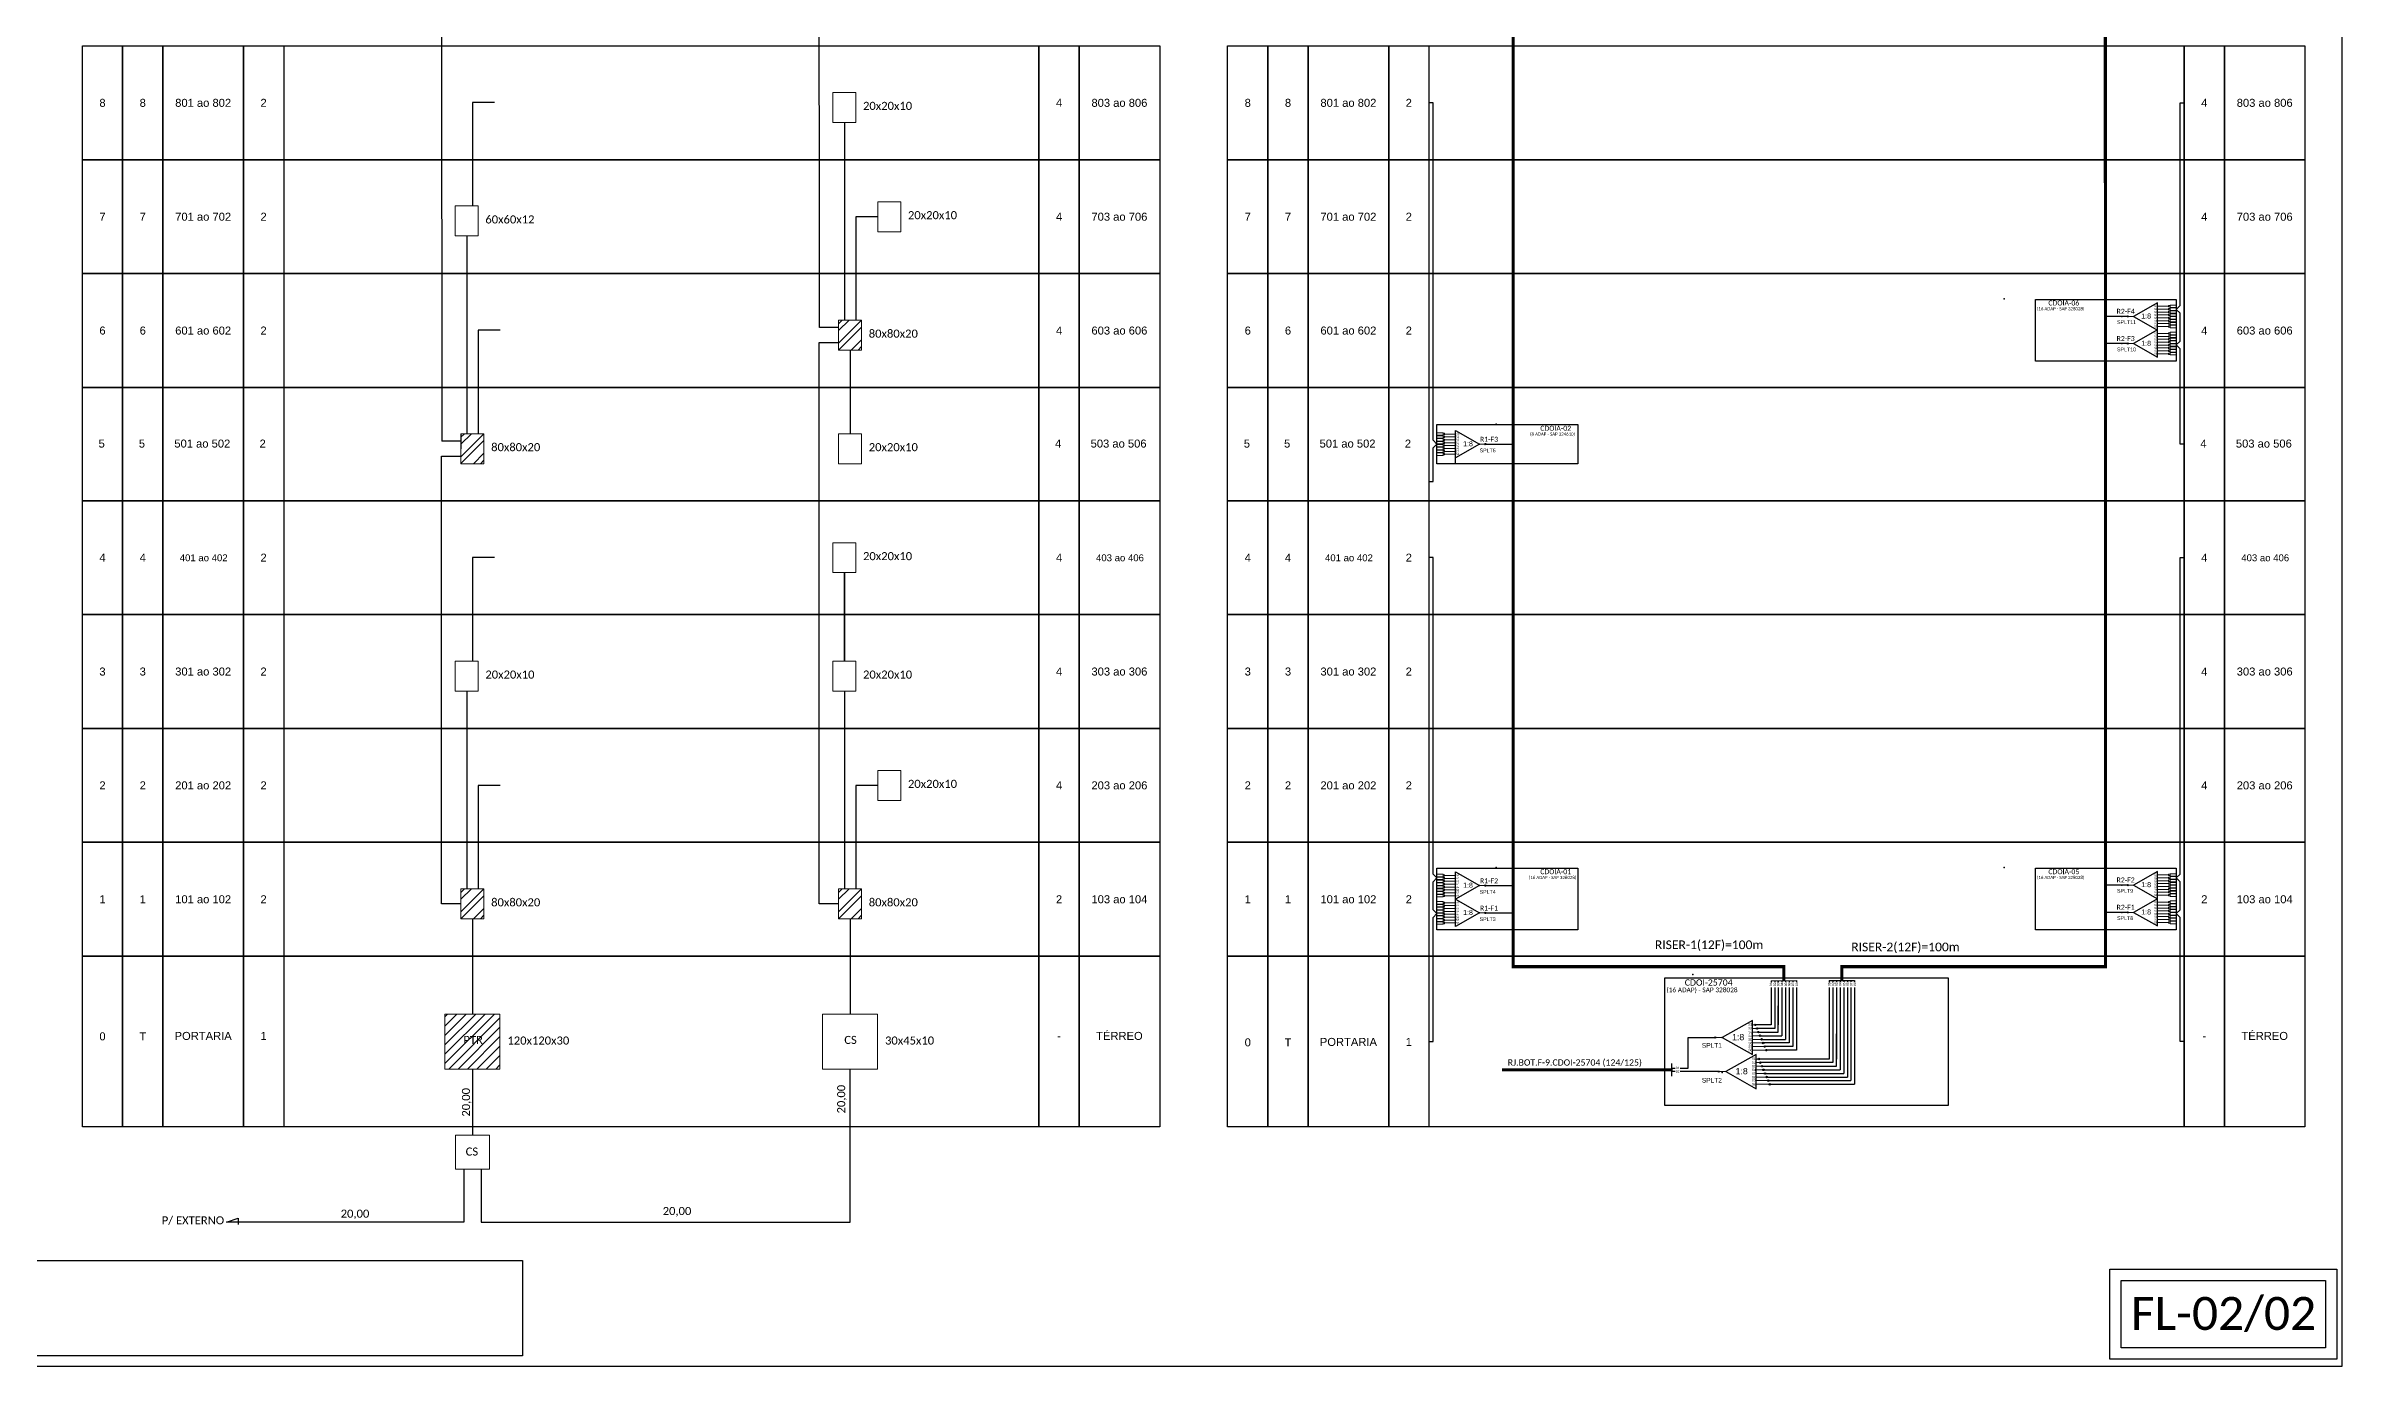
# Model space of a CAD drawing. Extents: x -86 to 1625, y 705 to 1299.
# Drawn here: x 1097 to 1625, y 705 to 1009 of the extents above; entities that cross this region are included whole.
import ezdxf
from ezdxf.enums import TextEntityAlignment as Align

# ---------------------------------------------------------------- set-up
doc = ezdxf.new("R2010")
doc.units = 0
doc.styles.add('ARIAL', font='arial.ttf')
doc.styles.get("Standard").update_dxf_attribs({"font": 'arial.ttf'})
doc.styles.add('WMF-Calibri0', font='calibri.ttf')
doc.linetypes.add('RESERVA', pattern='A,0.5,-0.15,["RESERVA",Standard,S=0.18,R=0,X=0,Y=-0.1],-1.3', length=1.95)

# ---------------------------------------------------------------- blocks, each defined once
blk = doc.blocks.new('LEG_CDO64_DIR')
blk.add_point((0, 0))
at = {"color": 1, "style": 'WMF-Calibri0', "flags": 4}
blk.add_attdef('MODELO', text='', height=1.5, dxfattribs=at).set_placement((-1.52, -5.5), align=Align.CENTER)
blk.add_attdef('CDO', (-2.62, -3.57), '', height=2, dxfattribs=at)
blk = doc.blocks.new('SPLT_1-8_DIV_DIR')
h = blk.add_hatch(color=3)
h.dxf.hatch_style = 1
edge = h.paths.add_edge_path()
edge.add_arc((12.77, 4.04), 0.242, 0, 360)
h = blk.add_hatch(color=3)
h.dxf.hatch_style = 1
edge = h.paths.add_edge_path()
edge.add_arc((13.27, 2.88), 0.242, 0, 360)
h = blk.add_hatch(color=3)
h.dxf.hatch_style = 1
edge = h.paths.add_edge_path()
edge.add_arc((13.77, 1.73), 0.242, 0, 360)
h = blk.add_hatch(color=3)
h.dxf.hatch_style = 1
edge = h.paths.add_edge_path()
edge.add_arc((14.27, 0.58), 0.242, 0, 360)
h = blk.add_hatch(color=3)
h.dxf.hatch_style = 1
edge = h.paths.add_edge_path()
edge.add_arc((14.77, -0.58), 0.242, 0, 360)
h = blk.add_hatch(color=3)
h.dxf.hatch_style = 1
edge = h.paths.add_edge_path()
edge.add_arc((15.27, -1.73), 0.242, 0, 360)
h = blk.add_hatch(color=3)
h.dxf.hatch_style = 1
edge = h.paths.add_edge_path()
edge.add_arc((15.77, -2.88), 0.242, 0, 360)
h = blk.add_hatch(color=3)
h.dxf.hatch_style = 1
edge = h.paths.add_edge_path()
edge.add_arc((16.27, -4.04), 0.242, 0, 360)
at = {"color": 1, "lineweight": 0}
blk.add_lwpolyline([(2.22, 0), (0, 0)], dxfattribs=at)
at = {"color": 1}
blk.add_lwpolyline([(11.89, 5.45), (2.22, 0), (11.89, -5.45), (11.89, 5.45)], dxfattribs=at)
at = {"color": 7, "lineweight": 0}
for points in [[(12.77, 4.04), (11.89, 4.04)], [(11.89, 2.88), (13.27, 2.88)], [(11.89, 1.73), (13.77, 1.73)], [(11.89, 0.58), (14.27, 0.58)], [(11.89, -0.58), (14.77, -0.58)], [(11.89, -1.73), (15.27, -1.73)], [(11.89, -2.88), (15.77, -2.88)], [(11.89, -4.04), (16.27, -4.04)]]:
    blk.add_lwpolyline(points, dxfattribs=at)
at = {"color": 3}
for centre in [(12.77, 4.04), (13.27, 2.88), (13.77, 1.73), (14.27, 0.58), (14.77, -0.58), (15.27, -1.73), (15.77, -2.88), (16.27, -4.04)]:
    blk.add_circle(centre, 0.242, dxfattribs=at)
at = {"color": 1, "style": 'ARIAL'}
for s, height, p in [('1:8', 2, (5.35, -0.85)), ('S1', 0.75, (10.52, 3.77)), ('S2', 0.75, (10.52, 2.58)), ('S3', 0.75, (10.52, 1.37)), ('S4', 0.75, (10.52, 0.19)), ('S5', 0.75, (10.52, -1.02)), ('S6', 0.75, (10.52, -2.14)), ('S7', 0.75, (10.52, -3.24)), ('S8', 0.75, (10.52, -4.36))]:
    blk.add_text(s, height=height, dxfattribs=at).set_placement(p)
blk = doc.blocks.new('SPLITTER_')
blk.add_point((0, 0))
at = {"style": 'ARIAL', "flags": 4}
blk.add_attdef('SPLT', (0, -3.26), '', height=1.5, dxfattribs=at)
blk = doc.blocks.new('SPLT_1-8_SC-APC_ESQ')
at = {"color": 3, "lineweight": 0}
for points in [[(2.41, -3.02), (0, -3.02)], [(2.41, -4), (0, -4)], [(2.41, -4.17), (0, -4.17)], [(2.41, -5.16), (0, -5.16)], [(2.41, -5.32), (0, -5.32)], [(2.41, -6.31), (0, -6.31)], [(2.41, -6.48), (0, -6.48)], [(2.41, -7.46), (0, -7.46)], [(2.41, -7.63), (0, -7.63)], [(2.41, -8.62), (0, -8.62)], [(2.41, -8.78), (0, -8.78)], [(2.41, -3.02), (2.41, -4)], [(2.41, -4.17), (2.41, -5.16)], [(2.41, -5.32), (2.41, -6.31)], [(2.41, -6.48), (2.41, -7.46)], [(2.41, -7.63), (2.41, -8.62)], [(2.41, -8.78), (2.41, -9.77)], [(2.99, -3.51), (7.37, -3.51)], [(7.37, -4.66), (2.99, -4.66)], [(7.37, -5.82), (2.99, -5.82)], [(7.37, -6.97), (2.99, -6.97)], [(7.37, -8.12), (2.99, -8.12)], [(2.41, -9.77), (0, -9.77)], [(2.41, -9.94), (0, -9.94)], [(2.41, -10.92), (0, -10.92)], [(2.41, -11.09), (0, -11.09)], [(2.41, -12.08), (0, -12.08)], [(2.41, -9.94), (2.41, -10.92)], [(2.41, -11.09), (2.41, -12.08)], [(7.37, -9.28), (2.99, -9.28)], [(7.37, -10.43), (2.99, -10.43)], [(7.37, -11.58), (2.99, -11.58)]]:
    blk.add_lwpolyline(points, dxfattribs=at)
for points in [[(2.99, -3.22), (2.41, -3.22), (2.41, -3.8), (2.99, -3.8)], [(2.99, -4.38), (2.41, -4.38), (2.41, -4.95), (2.99, -4.95)], [(2.99, -5.53), (2.41, -5.53), (2.41, -6.1), (2.99, -6.1)], [(2.99, -6.68), (2.41, -6.68), (2.41, -7.26), (2.99, -7.26)], [(2.99, -7.84), (2.41, -7.84), (2.41, -8.41), (2.99, -8.41)], [(2.99, -8.99), (2.41, -8.99), (2.41, -9.56), (2.99, -9.56)], [(2.99, -10.14), (2.41, -10.14), (2.41, -10.72), (2.99, -10.72)], [(2.99, -11.3), (2.41, -11.3), (2.41, -11.87), (2.99, -11.87)]]:
    blk.add_lwpolyline(points, close=True, dxfattribs=at)
at = {"color": 1}
blk.add_lwpolyline([(7.37, -2.1), (17.04, -7.55), (7.37, -13), (7.37, -2.1)], dxfattribs=at)
at = {"color": 1, "lineweight": 0}
blk.add_lwpolyline([(17.04, -7.55), (19.26, -7.55)], dxfattribs=at)
at = {"color": 1, "style": 'ARIAL'}
for s, height, p in [('S5', 0.75, (7.55, -8.57)), ('S3', 0.75, (7.55, -6.18)), ('S4', 0.75, (7.55, -7.36)), ('S6', 0.75, (7.55, -9.69)), ('S2', 0.75, (7.56, -4.97)), ('S1', 0.75, (7.7, -3.78)), ('1:8', 2, (10.45, -8.4)), ('S7', 0.75, (7.55, -10.78)), ('S8', 0.75, (7.55, -11.9))]:
    blk.add_text(s, height=height, dxfattribs=at).set_placement(p)
blk = doc.blocks.new('A$C415C251F')
at = {"color": 3}
blk.add_point((0, 0), dxfattribs=at)
blk = doc.blocks.new('LEG_CDOIA8_C-SPLT_ESQ')
at = {"color": 3, "extrusion": (0, 0, -1), "xscale": -1, "zscale": -1}
blk.add_blockref('A$C415C251F', (0, 0), dxfattribs=at)
at = {"color": 1, "style": 'WMF-Calibri0', "flags": 4}
blk.add_attdef('MODELO', text='', height=1.5, dxfattribs=at).set_placement((22.54, -4.54), align=Align.CENTER)
blk.add_attdef('CDO', (21.44, -2.61), '', height=2, dxfattribs=at)
at = {"style": 'ARIAL', "flags": 4}
blk.add_attdef('SPLITAGEM', text='', height=1.5, dxfattribs=at).set_placement((18.61, -12.59), align=Align.CENTER)
blk = doc.blocks.new('SPLT_1-8_SC-APC')
at = {"color": 1, "lineweight": 0}
blk.add_lwpolyline([(-17.04, -7.55), (-19.26, -7.55)], dxfattribs=at)
at = {"color": 1}
blk.add_lwpolyline([(-7.37, -2.1), (-17.04, -7.55), (-7.37, -13), (-7.37, -2.1)], dxfattribs=at)
at = {"color": 3, "lineweight": 0}
for points in [[(-2.99, -3.51), (-7.37, -3.51)], [(-7.37, -4.66), (-2.99, -4.66)], [(-7.37, -5.82), (-2.99, -5.82)], [(-7.37, -6.97), (-2.99, -6.97)], [(-7.37, -8.12), (-2.99, -8.12)], [(-2.41, -3.02), (-2.41, -4)], [(-2.41, -3.02), (0, -3.02)], [(-2.41, -4), (0, -4)], [(-2.41, -4.17), (-2.41, -5.16)], [(-2.41, -4.17), (0, -4.17)], [(-2.41, -5.16), (0, -5.16)], [(-2.41, -5.32), (-2.41, -6.31)], [(-2.41, -5.32), (0, -5.32)], [(-2.41, -6.31), (0, -6.31)], [(-2.41, -6.48), (-2.41, -7.46)], [(-2.41, -6.48), (0, -6.48)], [(-2.41, -7.46), (0, -7.46)], [(-2.41, -7.63), (-2.41, -8.62)], [(-2.41, -7.63), (0, -7.63)], [(-2.41, -8.62), (0, -8.62)], [(-2.41, -8.78), (-2.41, -9.77)], [(-2.41, -8.78), (0, -8.78)], [(-7.37, -9.28), (-2.99, -9.28)], [(-7.37, -10.43), (-2.99, -10.43)], [(-7.37, -11.58), (-2.99, -11.58)], [(-2.41, -9.77), (0, -9.77)], [(-2.41, -9.94), (-2.41, -10.92)], [(-2.41, -9.94), (0, -9.94)], [(-2.41, -10.92), (0, -10.92)], [(-2.41, -11.09), (-2.41, -12.08)], [(-2.41, -11.09), (0, -11.09)], [(-2.41, -12.08), (0, -12.08)]]:
    blk.add_lwpolyline(points, dxfattribs=at)
for points in [[(-2.99, -3.22), (-2.41, -3.22), (-2.41, -3.8), (-2.99, -3.8)], [(-2.99, -4.38), (-2.41, -4.38), (-2.41, -4.95), (-2.99, -4.95)], [(-2.99, -5.53), (-2.41, -5.53), (-2.41, -6.1), (-2.99, -6.1)], [(-2.99, -6.68), (-2.41, -6.68), (-2.41, -7.26), (-2.99, -7.26)], [(-2.99, -7.84), (-2.41, -7.84), (-2.41, -8.41), (-2.99, -8.41)], [(-2.99, -8.99), (-2.41, -8.99), (-2.41, -9.56), (-2.99, -9.56)], [(-2.99, -10.14), (-2.41, -10.14), (-2.41, -10.72), (-2.99, -10.72)], [(-2.99, -11.3), (-2.41, -11.3), (-2.41, -11.87), (-2.99, -11.87)]]:
    blk.add_lwpolyline(points, close=True, dxfattribs=at)
at = {"color": 1, "style": 'ARIAL'}
for s, height, p in [('1:8', 2, (-13.91, -8.4)), ('S1', 0.75, (-8.74, -3.78)), ('S2', 0.75, (-8.74, -4.97)), ('S3', 0.75, (-8.74, -6.18)), ('S4', 0.75, (-8.74, -7.36)), ('S5', 0.75, (-8.74, -8.57)), ('S6', 0.75, (-8.74, -9.69)), ('S7', 0.75, (-8.74, -10.78)), ('S8', 0.75, (-8.74, -11.9))]:
    blk.add_text(s, height=height, dxfattribs=at).set_placement(p)

msp = doc.modelspace()

# ---------------------------------------------------------------- hatches: boundary and pattern name
h = msp.add_hatch()
h.set_pattern_fill('STEEL', color=1, style=0)
h.set_pattern_definition([(45, (-156.1694, -16.069), (-2.245064, 2.245064), []), (45, (-156.1694, -14.4816), (-2.245064, 2.245064), [])])
h.paths.add_polyline_path([(1279.1, 938.74), (1284.4, 938.74), (1284.4, 945.64), (1279.1, 945.64)])
h = msp.add_hatch(color=3)
h.dxf.hatch_style = 1
edge = h.paths.add_edge_path()
edge.add_arc((1575.59, 946.52), 0.148, 0, 360)
h = msp.add_hatch(color=3)
h.dxf.hatch_style = 1
edge = h.paths.add_edge_path()
edge.add_arc((1575.59, 940.24), 0.148, 0, 360)
h = msp.add_hatch()
h.set_pattern_fill('STEEL', color=1, style=0)
h.set_pattern_definition([(45, (-243.0107, -42.1893), (-2.245064, 2.245064), []), (45, (-243.0107, -40.602), (-2.245064, 2.245064), [])])
h.paths.add_polyline_path([(1192.26, 912.62), (1197.55, 912.62), (1197.55, 919.52), (1192.26, 919.52)])
h = msp.add_hatch(color=3)
h.dxf.hatch_style = 1
edge = h.paths.add_edge_path()
edge.add_arc((1427.81, 917.13), 0.148, 0, 360)
h = msp.add_hatch()
h.set_pattern_fill('STEEL', color=1, style=0)
h.set_pattern_definition([(45, (-243.0107, -146.8945), (-2.245064, 2.245064), []), (45, (-243.0107, -145.307), (-2.245064, 2.245064), [])])
h.paths.add_polyline_path([(1192.26, 807.92), (1197.55, 807.92), (1197.55, 814.82), (1192.26, 814.82)])
h = msp.add_hatch()
h.set_pattern_fill('STEEL', color=1, style=0)
h.set_pattern_definition([(45, (-156.1694, -146.8945), (-2.245064, 2.245064), []), (45, (-156.1694, -145.307), (-2.245064, 2.245064), [])])
h.paths.add_polyline_path([(1279.1, 807.92), (1284.4, 807.92), (1284.4, 814.82), (1279.1, 814.82)])
h = msp.add_hatch(color=3)
h.dxf.hatch_style = 1
edge = h.paths.add_edge_path()
edge.add_arc((1427.81, 815.56), 0.148, 0, 360)
h = msp.add_hatch(color=3)
h.dxf.hatch_style = 1
edge = h.paths.add_edge_path()
edge.add_arc((1575.59, 815.69), 0.148, 0, 360)
h = msp.add_hatch(color=3)
h.dxf.hatch_style = 1
edge = h.paths.add_edge_path()
edge.add_arc((1427.81, 809.28), 0.148, 0, 360)
h = msp.add_hatch(color=3)
h.dxf.hatch_style = 1
edge = h.paths.add_edge_path()
edge.add_arc((1575.59, 809.41), 0.148, 0, 360)
h = msp.add_hatch()
h.set_pattern_fill('ANSI31', color=1, scale=0.48)
h.set_pattern_definition([(45, (772.1955, 2923.0056), (-1.0776307, 1.0776307), [])])
h.paths.add_polyline_path([(1201.23, 786), (1188.58, 786), (1188.58, 773.36), (1201.23, 773.36)])
h.paths.add_polyline_path([(1192.37, 778.66), (1197.82, 778.66), (1197.82, 781.44), (1192.37, 781.44)], flags=24)
h = msp.add_hatch(color=3)
h.dxf.hatch_style = 1
edge = h.paths.add_edge_path()
edge.add_arc((1480.72, 780.61), 0.148, 0, 360)
h = msp.add_hatch(color=3)
h.dxf.hatch_style = 1
edge = h.paths.add_edge_path()
edge.add_arc((1481.53, 772.76), 0.148, 0, 360)

# ---------------------------------------------------------------- linework, layer by layer
at = {"color": 5}
msp.add_line((1491.36, 780.19), (1496.87, 780.19), dxfattribs=at)
at = {"color": 6}
for p, q in [((1492.16, 772.35), (1510.25, 772.35)), ((1492.52, 771.52), (1511.08, 771.52)), ((1492.88, 770.69), (1511.91, 770.69)), ((1493.24, 769.86), (1512.75, 769.86))]:
    msp.add_line(p, q, dxfattribs=at)
msp.add_lwpolyline([(786.29, 705.02), (1624.85, 705.02), (1624.85, 1299.02), (786.29, 1299.02), (786.29, 705.02)])
at = {"color": 6, "const_width": 0.72}
msp.add_lwpolyline([(1509.83, 793.7), (1509.83, 796.92), (1570.43, 796.92), (1570.42, 1156.08)], dxfattribs=at)
at = {"color": 5, "const_width": 0.72}
msp.add_lwpolyline([(1434.22, 1126.61), (1434.22, 796.92), (1496.48, 796.92), (1496.48, 793.69)], dxfattribs=at)
at = {"color": 3}
for points in [[(1279.1, 943.92), (1274.7, 943.92), (1274.65, 1046.23)], [(1187.81, 1020.11), (1187.86, 917.8)], [(1199.95, 995.71), (1194.91, 995.71), (1194.91, 971.91)], [(1414.86, 908.56), (1415.81, 908.56), (1415.81, 916.26), (1416.71, 917.13), (1415.81, 918), (1415.81, 918), (1415.81, 918), (1415.81, 918), (1415.81, 995.64), (1414.86, 995.64)], [(1588.54, 917.13), (1587.59, 917.13), (1587.59, 939.08), (1586.69, 939.95), (1587.59, 940.82), (1587.59, 947.26), (1586.69, 948.13), (1587.59, 949), (1587.59, 995.64), (1588.54, 995.64)], [(1280.42, 991.13), (1280.42, 945.64)], [(1288.11, 969.44), (1283.07, 969.44), (1283.07, 945.64)], [(1193.58, 965.01), (1193.58, 919.52)], [(1201.27, 943.32), (1196.23, 943.32), (1196.23, 919.52)], [(1279.1, 811.37), (1274.65, 811.37), (1274.65, 940.47), (1279.1, 940.47)], [(1281.75, 938.74), (1281.75, 919.52)], [(1192.26, 811.37), (1187.81, 811.37), (1187.81, 914.35), (1192.26, 914.35)], [(1192.26, 917.8), (1187.86, 917.8)], [(1199.95, 891.01), (1194.91, 891.01), (1194.91, 867.21)], [(1280.42, 887.56), (1280.42, 867.21)], [(1414.86, 779.68), (1415.81, 779.68), (1415.81, 808.25), (1416.71, 809.12), (1415.81, 809.99), (1415.81, 816.44), (1416.71, 817.31), (1415.81, 818.18), (1415.81, 891.01), (1414.86, 891.01)], [(1588.54, 779.68), (1587.59, 779.68), (1587.59, 808.25), (1586.69, 809.12), (1587.59, 809.99), (1587.59, 816.44), (1586.69, 817.31), (1587.59, 818.18), (1587.59, 891.01), (1588.54, 891.01)], [(1193.58, 860.31), (1193.58, 814.82)], [(1280.42, 860.31), (1280.42, 814.82)], [(1201.27, 838.62), (1196.23, 838.62), (1196.23, 814.82)], [(1288.11, 838.62), (1283.07, 838.62), (1283.07, 814.82)], [(1194.91, 807.92), (1194.91, 786)], [(1281.75, 807.92), (1281.75, 786)], [(1472.61, 773.59), (1474.51, 773.59), (1474.51, 780.61), (1480.72, 780.61)], [(1194.91, 773.36), (1194.91, 758.18)], [(1470.69, 773.59), (1471.52, 773.59)]]:
    msp.add_lwpolyline(points, dxfattribs=at)
at = {"color": 7}
for points in [[(1105.19, 1008.73), (1114.45, 1008.73), (1114.45, 982.54), (1105.19, 982.54)], [(1114.45, 1008.73), (1123.71, 1008.73), (1123.71, 982.54), (1114.45, 982.54)], [(1123.71, 1008.73), (1325.17, 1008.73), (1325.17, 982.54), (1123.71, 982.54)], [(1123.71, 1008.73), (1142.23, 1008.73), (1142.23, 982.54), (1123.71, 982.54)], [(1142.23, 1008.73), (1151.49, 1008.73), (1151.49, 982.54), (1142.23, 982.54)], [(1325.17, 1008.73), (1334.43, 1008.73), (1334.43, 982.54), (1325.17, 982.54)], [(1334.43, 1008.73), (1352.94, 1008.73), (1352.94, 982.54), (1334.43, 982.54)], [(1368.57, 1008.73), (1377.83, 1008.73), (1377.83, 982.54), (1368.57, 982.54)], [(1377.83, 1008.73), (1387.08, 1008.73), (1387.08, 982.54), (1377.83, 982.54)], [(1387.08, 1008.73), (1588.54, 1008.73), (1588.54, 982.54), (1387.08, 982.54)], [(1387.08, 1008.73), (1405.6, 1008.73), (1405.6, 982.54), (1387.08, 982.54)], [(1405.6, 1008.73), (1414.86, 1008.73), (1414.86, 982.54), (1405.6, 982.54)], [(1588.54, 1008.73), (1597.8, 1008.73), (1597.8, 982.54), (1588.54, 982.54)], [(1597.8, 1008.73), (1616.31, 1008.73), (1616.31, 982.54), (1597.8, 982.54)], [(1105.19, 982.54), (1114.45, 982.54), (1114.45, 956.34), (1105.19, 956.34)], [(1114.45, 982.54), (1123.71, 982.54), (1123.71, 956.34), (1114.45, 956.34)], [(1123.71, 982.54), (1325.17, 982.54), (1325.17, 956.34), (1123.71, 956.34)], [(1123.71, 982.54), (1142.23, 982.54), (1142.23, 956.34), (1123.71, 956.34)], [(1142.23, 982.54), (1151.49, 982.54), (1151.49, 956.34), (1142.23, 956.34)], [(1325.17, 982.54), (1334.43, 982.54), (1334.43, 956.34), (1325.17, 956.34)], [(1334.43, 982.54), (1352.94, 982.54), (1352.94, 956.34), (1334.43, 956.34)], [(1368.57, 982.54), (1377.83, 982.54), (1377.83, 956.34), (1368.57, 956.34)], [(1377.83, 982.54), (1387.08, 982.54), (1387.08, 956.34), (1377.83, 956.34)], [(1387.08, 982.54), (1588.54, 982.54), (1588.54, 956.34), (1387.08, 956.34)], [(1387.08, 982.54), (1405.6, 982.54), (1405.6, 956.34), (1387.08, 956.34)], [(1405.6, 982.54), (1414.86, 982.54), (1414.86, 956.34), (1405.6, 956.34)], [(1588.54, 982.54), (1597.8, 982.54), (1597.8, 956.34), (1588.54, 956.34)], [(1597.8, 982.54), (1616.31, 982.54), (1616.31, 956.34), (1597.8, 956.34)], [(1105.19, 956.34), (1114.45, 956.34), (1114.45, 930.15), (1105.19, 930.15)], [(1114.45, 956.34), (1123.71, 956.34), (1123.71, 930.15), (1114.45, 930.15)], [(1123.71, 956.34), (1325.17, 956.34), (1325.17, 930.15), (1123.71, 930.15)], [(1123.71, 956.34), (1142.23, 956.34), (1142.23, 930.15), (1123.71, 930.15)], [(1142.23, 956.34), (1151.49, 956.34), (1151.49, 930.15), (1142.23, 930.15)], [(1325.17, 956.34), (1334.43, 956.34), (1334.43, 930.15), (1325.17, 930.15)], [(1334.43, 956.34), (1352.94, 956.34), (1352.94, 930.15), (1334.43, 930.15)], [(1368.57, 956.34), (1377.83, 956.34), (1377.83, 930.15), (1368.57, 930.15)], [(1377.83, 956.34), (1387.08, 956.34), (1387.08, 930.15), (1377.83, 930.15)], [(1387.08, 956.34), (1588.54, 956.34), (1588.54, 930.15), (1387.08, 930.15)], [(1387.08, 956.34), (1405.6, 956.34), (1405.6, 930.15), (1387.08, 930.15)], [(1405.6, 956.34), (1414.86, 956.34), (1414.86, 930.15), (1405.6, 930.15)], [(1588.54, 956.34), (1597.8, 956.34), (1597.8, 930.15), (1588.54, 930.15)], [(1597.8, 956.34), (1616.31, 956.34), (1616.31, 930.15), (1597.8, 930.15)], [(1105.19, 930.15), (1114.45, 930.15), (1114.45, 904.1), (1105.19, 904.1)], [(1114.45, 930.15), (1123.71, 930.15), (1123.71, 904.1), (1114.45, 904.1)], [(1123.71, 930.15), (1325.17, 930.15), (1325.17, 904.1), (1123.71, 904.1)], [(1123.71, 930.15), (1142.23, 930.15), (1142.23, 904.1), (1123.71, 904.1)], [(1142.23, 930.15), (1151.49, 930.15), (1151.49, 904.1), (1142.23, 904.1)], [(1325.17, 930.15), (1334.43, 930.15), (1334.43, 904.1), (1325.17, 904.1)], [(1334.43, 930.15), (1352.94, 930.15), (1352.94, 904.1), (1334.43, 904.1)], [(1368.57, 930.15), (1377.83, 930.15), (1377.83, 904.1), (1368.57, 904.1)], [(1377.83, 930.15), (1387.08, 930.15), (1387.08, 904.1), (1377.83, 904.1)], [(1387.08, 930.15), (1588.54, 930.15), (1588.54, 904.1), (1387.08, 904.1)], [(1387.08, 930.15), (1405.6, 930.15), (1405.6, 904.1), (1387.08, 904.1)], [(1405.6, 930.15), (1414.86, 930.15), (1414.86, 904.1), (1405.6, 904.1)], [(1588.54, 930.15), (1597.8, 930.15), (1597.8, 904.1), (1588.54, 904.1)], [(1597.8, 930.15), (1616.31, 930.15), (1616.31, 904.1), (1597.8, 904.1)], [(1105.19, 904.1), (1114.45, 904.1), (1114.45, 877.91), (1105.19, 877.91)], [(1114.45, 904.1), (1123.71, 904.1), (1123.71, 877.91), (1114.45, 877.91)], [(1123.71, 904.1), (1325.17, 904.1), (1325.17, 877.91), (1123.71, 877.91)], [(1123.71, 904.1), (1142.23, 904.1), (1142.23, 877.91), (1123.71, 877.91)], [(1142.23, 904.1), (1151.49, 904.1), (1151.49, 877.91), (1142.23, 877.91)], [(1325.17, 904.1), (1334.43, 904.1), (1334.43, 877.91), (1325.17, 877.91)], [(1334.43, 904.1), (1352.94, 904.1), (1352.94, 877.91), (1334.43, 877.91)], [(1368.57, 904.1), (1377.83, 904.1), (1377.83, 877.91), (1368.57, 877.91)], [(1377.83, 904.1), (1387.08, 904.1), (1387.08, 877.91), (1377.83, 877.91)], [(1387.08, 904.1), (1588.54, 904.1), (1588.54, 877.91), (1387.08, 877.91)], [(1387.08, 904.1), (1405.6, 904.1), (1405.6, 877.91), (1387.08, 877.91)], [(1405.6, 904.1), (1414.86, 904.1), (1414.86, 877.91), (1405.6, 877.91)], [(1588.54, 904.1), (1597.8, 904.1), (1597.8, 877.91), (1588.54, 877.91)], [(1597.8, 904.1), (1616.31, 904.1), (1616.31, 877.91), (1597.8, 877.91)], [(1105.19, 877.91), (1114.45, 877.91), (1114.45, 851.71), (1105.19, 851.71)], [(1114.45, 877.91), (1123.71, 877.91), (1123.71, 851.71), (1114.45, 851.71)], [(1123.71, 877.91), (1325.17, 877.91), (1325.17, 851.71), (1123.71, 851.71)], [(1123.71, 877.91), (1142.23, 877.91), (1142.23, 851.71), (1123.71, 851.71)], [(1142.23, 877.91), (1151.49, 877.91), (1151.49, 851.71), (1142.23, 851.71)], [(1325.17, 877.91), (1334.43, 877.91), (1334.43, 851.71), (1325.17, 851.71)], [(1334.43, 877.91), (1352.94, 877.91), (1352.94, 851.71), (1334.43, 851.71)], [(1368.57, 877.91), (1377.83, 877.91), (1377.83, 851.71), (1368.57, 851.71)], [(1377.83, 877.91), (1387.08, 877.91), (1387.08, 851.71), (1377.83, 851.71)], [(1387.08, 877.91), (1588.54, 877.91), (1588.54, 851.71), (1387.08, 851.71)], [(1387.08, 877.91), (1405.6, 877.91), (1405.6, 851.71), (1387.08, 851.71)], [(1405.6, 877.91), (1414.86, 877.91), (1414.86, 851.71), (1405.6, 851.71)], [(1588.54, 877.91), (1597.8, 877.91), (1597.8, 851.71), (1588.54, 851.71)], [(1597.8, 877.91), (1616.31, 877.91), (1616.31, 851.71), (1597.8, 851.71)], [(1105.19, 851.71), (1114.45, 851.71), (1114.45, 825.52), (1105.19, 825.52)], [(1114.45, 851.71), (1123.71, 851.71), (1123.71, 825.52), (1114.45, 825.52)], [(1123.71, 851.71), (1325.17, 851.71), (1325.17, 825.52), (1123.71, 825.52)], [(1123.71, 851.71), (1142.23, 851.71), (1142.23, 825.52), (1123.71, 825.52)], [(1142.23, 851.71), (1151.49, 851.71), (1151.49, 825.52), (1142.23, 825.52)], [(1325.17, 851.71), (1334.43, 851.71), (1334.43, 825.52), (1325.17, 825.52)], [(1334.43, 851.71), (1352.94, 851.71), (1352.94, 825.52), (1334.43, 825.52)], [(1368.57, 851.71), (1377.83, 851.71), (1377.83, 825.52), (1368.57, 825.52)], [(1377.83, 851.71), (1387.08, 851.71), (1387.08, 825.52), (1377.83, 825.52)], [(1387.08, 851.71), (1588.54, 851.71), (1588.54, 825.52), (1387.08, 825.52)], [(1387.08, 851.71), (1405.6, 851.71), (1405.6, 825.52), (1387.08, 825.52)], [(1405.6, 851.71), (1414.86, 851.71), (1414.86, 825.52), (1405.6, 825.52)], [(1588.54, 851.71), (1597.8, 851.71), (1597.8, 825.52), (1588.54, 825.52)], [(1597.8, 851.71), (1616.31, 851.71), (1616.31, 825.52), (1597.8, 825.52)], [(1105.19, 825.52), (1114.45, 825.52), (1114.45, 799.32), (1105.19, 799.32)], [(1114.45, 825.52), (1123.71, 825.52), (1123.71, 799.32), (1114.45, 799.32)], [(1123.71, 825.52), (1325.17, 825.52), (1325.17, 799.32), (1123.71, 799.32)], [(1123.71, 825.52), (1142.23, 825.52), (1142.23, 799.32), (1123.71, 799.32)], [(1142.23, 825.52), (1151.49, 825.52), (1151.49, 799.32), (1142.23, 799.32)], [(1325.17, 825.52), (1334.43, 825.52), (1334.43, 799.32), (1325.17, 799.32)], [(1334.43, 825.52), (1352.94, 825.52), (1352.94, 799.32), (1334.43, 799.32)], [(1368.57, 825.52), (1377.83, 825.52), (1377.83, 799.32), (1368.57, 799.32)], [(1377.83, 825.52), (1387.08, 825.52), (1387.08, 799.32), (1377.83, 799.32)], [(1387.08, 825.52), (1588.54, 825.52), (1588.54, 799.32), (1387.08, 799.32)], [(1387.08, 825.52), (1405.6, 825.52), (1405.6, 799.32), (1387.08, 799.32)], [(1405.6, 825.52), (1414.86, 825.52), (1414.86, 799.32), (1405.6, 799.32)], [(1588.54, 825.52), (1597.8, 825.52), (1597.8, 799.32), (1588.54, 799.32)], [(1597.8, 825.52), (1616.31, 825.52), (1616.31, 799.32), (1597.8, 799.32)], [(1105.19, 799.32), (1114.45, 799.32), (1114.45, 760.03), (1105.19, 760.03)], [(1114.45, 799.32), (1123.71, 799.32), (1123.71, 760.03), (1114.45, 760.03)], [(1123.71, 799.32), (1325.17, 799.32), (1325.17, 760.03), (1123.71, 760.03)], [(1123.71, 799.32), (1142.23, 799.32), (1142.23, 760.03), (1123.71, 760.03)], [(1142.23, 799.32), (1151.49, 799.32), (1151.49, 760.03), (1142.23, 760.03)], [(1325.17, 799.32), (1334.43, 799.32), (1334.43, 760.03), (1325.17, 760.03)], [(1334.43, 799.32), (1352.94, 799.32), (1352.94, 760.03), (1334.43, 760.03)], [(1368.57, 799.32), (1377.83, 799.32), (1377.83, 760.03), (1368.57, 760.03)], [(1377.83, 799.32), (1387.08, 799.32), (1387.08, 760.03), (1377.83, 760.03)], [(1387.08, 799.32), (1588.54, 799.32), (1588.54, 760.03), (1387.08, 760.03)], [(1387.08, 799.32), (1405.6, 799.32), (1405.6, 760.03), (1387.08, 760.03)], [(1405.6, 799.32), (1414.86, 799.32), (1414.86, 760.03), (1405.6, 760.03)], [(1588.54, 799.32), (1597.8, 799.32), (1597.8, 760.03), (1588.54, 760.03)], [(1597.8, 799.32), (1616.31, 799.32), (1616.31, 760.03), (1597.8, 760.03)], [(790.09, 729.3), (1206.37, 729.3), (1206.37, 707.42), (790.09, 707.42)]]:
    msp.add_lwpolyline(points, close=True, dxfattribs=at)
at = {"color": 0, "lineweight": 0}
for points in [[(1277.77, 998.03), (1283.07, 998.03), (1283.07, 991.13), (1277.77, 991.13)], [(1190.93, 971.91), (1196.23, 971.91), (1196.23, 965.01), (1190.93, 965.01)], [(1288.11, 972.89), (1293.41, 972.89), (1293.41, 965.99), (1288.11, 965.99)], [(1279.1, 919.52), (1284.4, 919.52), (1284.4, 912.62), (1279.1, 912.62)], [(1277.77, 894.45), (1283.07, 894.45), (1283.07, 887.56), (1277.77, 887.56)], [(1190.93, 867.21), (1196.23, 867.21), (1196.23, 860.31), (1190.93, 860.31)], [(1277.77, 867.21), (1283.07, 867.21), (1283.07, 860.31), (1277.77, 860.31)], [(1288.11, 842.06), (1293.41, 842.06), (1293.41, 835.17), (1288.11, 835.17)]]:
    msp.add_lwpolyline(points, close=True, dxfattribs=at)
at = {"color": 1, "lineweight": 0}
for points in [[(1279.1, 945.64), (1284.4, 945.64), (1284.4, 938.74), (1279.1, 938.74)], [(1192.26, 919.52), (1197.55, 919.52), (1197.55, 912.62), (1192.26, 912.62)], [(1192.26, 814.82), (1197.55, 814.82), (1197.55, 807.92), (1192.26, 807.92)], [(1279.1, 814.82), (1284.4, 814.82), (1284.4, 807.92), (1279.1, 807.92)], [(1188.58, 786), (1201.23, 786), (1201.23, 773.36), (1188.58, 773.36)], [(1275.42, 786), (1288.07, 786), (1288.07, 773.36), (1275.42, 773.36)]]:
    msp.add_lwpolyline(points, close=True, dxfattribs=at)
at = {"color": 1}
for points in [[(1554.32, 950.43), (1586.69, 950.43), (1586.69, 936.23), (1554.32, 936.23)], [(1416.71, 921.63), (1449.07, 921.63), (1449.07, 912.62), (1416.71, 912.62)], [(1416.71, 819.6), (1449.07, 819.6), (1449.07, 805.41), (1416.71, 805.41)], [(1554.32, 819.6), (1586.69, 819.6), (1586.69, 805.41), (1554.32, 805.41)], [(1469.11, 794.37), (1534.29, 794.37), (1534.29, 764.98), (1469.11, 764.98)], [(1571.41, 727.3), (1623.62, 727.3), (1623.62, 706.64), (1571.41, 706.64)], [(1574.02, 724.69), (1621.01, 724.69), (1621.01, 709.25), (1574.02, 709.25)]]:
    msp.add_lwpolyline(points, close=True, dxfattribs=at)
at = {"color": 6}
for points in [[(1575.59, 946.52), (1570.42, 946.52)], [(1575.59, 940.24), (1570.48, 940.24)], [(1575.59, 815.69), (1570.42, 815.69)], [(1575.59, 809.41), (1570.48, 809.41)], [(1506.92, 793.7), (1512.75, 793.7)], [(1506.92, 793.7), (1506.92, 793.28)], [(1506.92, 792.12), (1506.92, 775.67)], [(1507.75, 793.7), (1507.75, 793.38)], [(1507.75, 792.12), (1507.75, 775.67)], [(1508.58, 793.7), (1508.58, 793.39)], [(1508.58, 792.12), (1508.58, 775.67)], [(1509.42, 793.7), (1509.42, 793.39)], [(1509.42, 792.12), (1509.42, 773.18)], [(1510.25, 793.7), (1510.25, 793.39)], [(1510.25, 792.12), (1510.25, 772.35)], [(1511.08, 793.7), (1511.08, 793.39)], [(1511.08, 792.12), (1511.08, 771.52)], [(1511.91, 793.7), (1511.91, 793.39)], [(1511.91, 792.12), (1511.91, 770.69)], [(1512.75, 793.7), (1512.75, 793.39)], [(1512.75, 792.12), (1512.75, 769.86)], [(1506.92, 781.46), (1506.92, 775.67), (1490.72, 775.67)], [(1507.75, 781.46), (1507.75, 774.84), (1491.08, 774.84)], [(1491.44, 774.01), (1508.58, 774.01), (1508.58, 781.46)], [(1508.58, 781.46), (1508.58, 775.67)], [(1510.25, 781.46), (1510.25, 775.67)], [(1511.08, 781.46), (1511.08, 775.67)], [(1491.8, 773.18), (1509.42, 773.18)]]:
    msp.add_lwpolyline(points, dxfattribs=at)
at = {"color": 1}
for points in [[(1192.26, 919.52), (1192.26, 916.07)], [(1420.96, 912.62), (1420.96, 913.99)], [(1280.42, 867.21), (1280.42, 887.56)], [(1196.87, 750.31), (1196.87, 738.15), (1281.75, 738.15), (1281.75, 773.36)], [(1470.69, 771.69), (1470.69, 774.66)], [(1470.69, 773.59), (1470.69, 772.76)], [(1192.94, 750.31), (1192.94, 738.15), (1138.33, 738.15), (1141.03, 739.04), (1141.03, 737.61)]]:
    msp.add_lwpolyline(points, dxfattribs=at)
at = {"color": 5}
for points in [[(1427.81, 917.13), (1434.22, 917.13)], [(1427.81, 815.56), (1434.22, 815.56)], [(1427.81, 809.28), (1434.22, 809.28)], [(1493.54, 792.12), (1493.54, 783.51), (1489.92, 783.51)], [(1494.37, 792.12), (1494.37, 782.68), (1490.28, 782.68)], [(1493.54, 793.68), (1499.42, 793.7)], [(1493.54, 793.68), (1493.54, 793.25)], [(1493.54, 793.68), (1493.54, 793.25)], [(1494.37, 793.68), (1494.37, 793.35)], [(1494.37, 793.68), (1494.37, 793.35)], [(1495.2, 793.68), (1495.2, 793.35)], [(1495.2, 793.68), (1495.2, 793.35)], [(1495.2, 793.35), (1495.2, 793.68)], [(1495.2, 792.12), (1495.2, 783.51)], [(1496.04, 793.68), (1496.04, 793.35)], [(1496.04, 792.12), (1496.04, 781.02)], [(1496.87, 793.68), (1496.87, 793.36)], [(1496.87, 793.68), (1496.87, 793.36)], [(1496.87, 792.12), (1496.87, 783.51)], [(1490.64, 781.85), (1495.2, 781.85), (1495.2, 787.92)], [(1493.54, 787.92), (1493.54, 783.51)], [(1494.37, 787.92), (1494.37, 783.51)], [(1495.2, 787.92), (1495.2, 783.51)], [(1496.87, 787.92), (1496.87, 780.19)], [(1491, 781.02), (1496.04, 781.02)]]:
    msp.add_lwpolyline(points, dxfattribs=at)
at = {"color": 8, "linetype": 'RESERVA'}
for points in [[(1497.7, 792.12), (1497.7, 779.36), (1491.72, 779.36)], [(1498.54, 792.12), (1498.54, 778.53), (1492.08, 778.53)], [(1499.37, 792.12), (1499.37, 777.7), (1492.44, 777.7)], [(1497.7, 793.68), (1497.7, 793.35)], [(1497.7, 793.68), (1497.7, 793.35)], [(1498.54, 793.68), (1498.54, 793.35)], [(1498.54, 793.68), (1498.54, 793.35)], [(1499.42, 793.7), (1499.42, 793.37)], [(1499.42, 793.7), (1499.42, 793.37)]]:
    msp.add_lwpolyline(points, dxfattribs=at)
at = {"color": 1, "const_width": 0.72}
msp.add_lwpolyline([(1470.69, 773.18), (1431.66, 773.18)], dxfattribs=at)
at = {"color": 2}
for points in [[(1471.52, 772.76), (1470.69, 772.76)], [(1481.53, 772.76), (1472.61, 772.76)]]:
    msp.add_lwpolyline(points, dxfattribs=at)
at = {"color": 7, "lineweight": 0}
msp.add_lwpolyline([(1190.97, 758.18), (1198.84, 758.18), (1198.84, 750.31), (1190.97, 750.31)], close=True, dxfattribs=at)
at = {"color": 3}
for centre in [(1575.59, 946.52), (1575.59, 940.24), (1427.81, 917.13), (1427.81, 815.56), (1575.59, 815.69), (1427.81, 809.28), (1575.59, 809.41), (1480.72, 780.61), (1481.53, 772.76)]:
    msp.add_circle(centre, 0.148, dxfattribs=at)
at = {"color": 7}
for p in [(1105.19, 982.54), (1368.57, 982.54), (1105.19, 956.34), (1368.57, 956.34), (1105.19, 930.15), (1368.57, 930.15), (1105.19, 904.1), (1368.57, 904.1), (1105.19, 877.91), (1368.57, 877.91), (1105.19, 851.71), (1368.57, 851.71), (1105.19, 825.52), (1368.57, 825.52)]:
    msp.add_point(p, dxfattribs=at)

# ---------------------------------------------------------------- block references
at = {"color": 3}
ref = msp.add_blockref('LEG_CDOIA8_C-SPLT_ESQ', (1547.15, 950.52), dxfattribs=dict(at, xscale=0.5760000000001311, yscale=0.5760000000001311, zscale=0.5760000000001311))
ref.add_attrib('CDO', 'CDOIA-06', (1557.31, 949.02), dxfattribs={"color": 1, "height": 1.152, "style": 'WMF-Calibri0'})
ref.add_attrib('MODELO', '(16 ADAP - SAP 328028)', dxfattribs={"color": 1, "height": 0.72, "style": 'WMF-Calibri0'}).set_placement((1560.14, 947.91), align=Align.CENTER)
ref = msp.add_blockref('SPLITTER_', (1574.22, 946.52), dxfattribs=dict(xscale=0.5760000000001311, yscale=0.5760000000001311, zscale=0.5760000000001311))
ref.add_attrib('SPLT', 'SPLT11', (1573.11, 944.76), dxfattribs={"height": 0.864, "style": 'ARIAL'})
at = {"color": 3, "xscale": 0.5760000000001311, "yscale": 0.5760000000001311, "zscale": 0.5760000000001311}
for p in [(1586.69, 950.86), (1586.69, 944.59), (1586.69, 820.04), (1586.69, 813.76)]:
    msp.add_blockref('SPLT_1-8_SC-APC', p, dxfattribs=at)
ref = msp.add_blockref('SPLITTER_', (1574.22, 940.24), dxfattribs=dict(xscale=0.5760000000001311, yscale=0.5760000000001311, zscale=0.5760000000001311))
ref.add_attrib('SPLT', 'SPLT10', (1573.11, 938.48), dxfattribs={"height": 0.864, "style": 'ARIAL'})
for name, p, xscale, yscale, zscale in [('SPLT_1-8_SC-APC_ESQ', (1416.71, 921.47), 0.5760000000001311, 0.5760000000001311, 0.5760000000001311), ('SPLT_1-8_SC-APC_ESQ', (1416.71, 819.91), 0.5760000000001311, 0.5760000000001311, 0.5760000000001311), ('SPLT_1-8_SC-APC_ESQ', (1416.71, 813.63), 0.5760000000001311, 0.5760000000001311, 0.5760000000001311), ('SPLT_1-8_DIV_DIR', (1480.72, 780.61), 0.7200000000000001, 0.7200000000000001, 0.7200000000000001), ('SPLT_1-8_DIV_DIR', (1481.53, 772.76), 0.7200000000000001, 0.7200000000000001, 0.7200000000000001)]:
    msp.add_blockref(name, p, dxfattribs=dict(xscale=xscale, yscale=yscale, zscale=zscale))
at = {"color": 3}
ref = msp.add_blockref('LEG_CDOIA8_C-SPLT_ESQ', (1430.31, 921.7), dxfattribs=dict(at, xscale=0.5760000000001311, yscale=0.5760000000001311, zscale=0.5760000000001311))
ref.add_attrib('CDO', 'CDOIA-02', (1440.46, 920.19), dxfattribs={"color": 1, "height": 1.152, "style": 'WMF-Calibri0'})
ref.add_attrib('MODELO', '(8 ADAP - SAP 324610)', dxfattribs={"color": 1, "height": 0.72, "style": 'WMF-Calibri0'}).set_placement((1443.29, 919.08), align=Align.CENTER)
ref = msp.add_blockref('SPLITTER_', (1426.52, 917.13), dxfattribs=dict(xscale=0.5760000000001311, yscale=0.5760000000001311, zscale=0.5760000000001311))
ref.add_attrib('SPLT', 'SPLT5', (1426.52, 915.25), dxfattribs={"height": 0.864, "style": 'ARIAL'})
ref = msp.add_blockref('LEG_CDOIA8_C-SPLT_ESQ', (1430.31, 819.7), dxfattribs=dict(at, xscale=0.5760000000001311, yscale=0.5760000000001311, zscale=0.5760000000001311))
ref.add_attrib('CDO', 'CDOIA-01', (1440.46, 818.19), dxfattribs={"color": 1, "height": 1.152, "style": 'WMF-Calibri0'})
ref.add_attrib('MODELO', '(16 ADAP - SAP 328028)', dxfattribs={"color": 1, "height": 0.72, "style": 'WMF-Calibri0'}).set_placement((1443.29, 817.08), align=Align.CENTER)
ref = msp.add_blockref('LEG_CDOIA8_C-SPLT_ESQ', (1547.15, 819.7), dxfattribs=dict(at, xscale=0.5760000000001311, yscale=0.5760000000001311, zscale=0.5760000000001311))
ref.add_attrib('CDO', 'CDOIA-05', (1557.31, 818.19), dxfattribs={"color": 1, "height": 1.152, "style": 'WMF-Calibri0'})
ref.add_attrib('MODELO', '(16 ADAP - SAP 328028)', dxfattribs={"color": 1, "height": 0.72, "style": 'WMF-Calibri0'}).set_placement((1560.14, 817.08), align=Align.CENTER)
ref = msp.add_blockref('SPLITTER_', (1426.52, 815.56), dxfattribs=dict(xscale=0.5760000000001311, yscale=0.5760000000001311, zscale=0.5760000000001311))
ref.add_attrib('SPLT', 'SPLT4', (1426.52, 813.68), dxfattribs={"height": 0.864, "style": 'ARIAL'})
ref = msp.add_blockref('SPLITTER_', (1574.22, 815.69), dxfattribs=dict(xscale=0.5760000000001311, yscale=0.5760000000001311, zscale=0.5760000000001311))
ref.add_attrib('SPLT', 'SPLT9', (1573.11, 813.93), dxfattribs={"height": 0.864, "style": 'ARIAL'})
ref = msp.add_blockref('SPLITTER_', (1426.52, 809.28), dxfattribs=dict(xscale=0.5760000000001311, yscale=0.5760000000001311, zscale=0.5760000000001311))
ref.add_attrib('SPLT', 'SPLT3', (1426.52, 807.4), dxfattribs={"height": 0.864, "style": 'ARIAL'})
ref = msp.add_blockref('SPLITTER_', (1574.22, 809.41), dxfattribs=dict(xscale=0.5760000000001311, yscale=0.5760000000001311, zscale=0.5760000000001311))
ref.add_attrib('SPLT', 'SPLT8', (1573.11, 807.66), dxfattribs={"height": 0.864, "style": 'ARIAL'})
ref = msp.add_blockref('LEG_CDO64_DIR', (1475.58, 795.13), dxfattribs=dict(xscale=0.7200000000000001, yscale=0.7200000000000001, zscale=0.7200000000000001))
ref.add_attrib('CDO', 'CDOI-25704', (1473.69, 792.55), dxfattribs={"color": 1, "height": 1.44, "style": 'WMF-Calibri0'})
ref.add_attrib('MODELO', '(16 ADAP) - SAP 328028', dxfattribs={"color": 1, "height": 1.08, "style": 'WMF-Calibri0'}).set_placement((1477.67, 791.03), align=Align.CENTER)
ref = msp.add_blockref('SPLITTER_', (1482.33, 780.61), dxfattribs=dict(xscale=-0.7200000000000001, yscale=0.7200000000000001, zscale=0.7200000000000001))
ref.add_attrib('SPLT', 'SPLT1', (1477.62, 778.26), dxfattribs={"height": 1.08, "style": 'ARIAL'})
ref = msp.add_blockref('SPLITTER_', (1482.33, 772.59), dxfattribs=dict(xscale=-0.7200000000000001, yscale=0.7200000000000001, zscale=0.7200000000000001))
ref.add_attrib('SPLT', 'SPLT2', (1477.62, 770.24), dxfattribs={"height": 1.08, "style": 'ARIAL'})

# ---------------------------------------------------------------- texts
at = {"color": 7, "style": 'ARIAL'}
for s, height, p in [('8', 1.84, (1109.82, 995.64)), ('8', 1.84, (1119.08, 995.64)), ('801 ao 802', 1.84, (1132.97, 995.64)), ('2', 1.84, (1146.86, 995.64)), ('4', 1.84, (1329.8, 995.64)), ('803 ao 806', 1.84, (1343.68, 995.64)), ('8', 1.84, (1373.2, 995.64)), ('8', 1.84, (1382.45, 995.64)), ('801 ao 802', 1.84, (1396.34, 995.64)), ('2', 1.84, (1410.23, 995.64)), ('4', 1.84, (1593.17, 995.64)), ('4', 1.84, (1593.17, 995.64)), ('803 ao 806', 1.84, (1607.06, 995.64)), ('7', 1.84, (1109.82, 969.44)), ('7', 1.84, (1119.08, 969.44)), ('701 ao 702', 1.84, (1132.97, 969.44)), ('2', 1.84, (1146.86, 969.44)), ('4', 1.84, (1329.8, 969.44)), ('703 ao 706', 1.84, (1343.68, 969.44)), ('7', 1.84, (1373.2, 969.44)), ('7', 1.84, (1382.45, 969.44)), ('701 ao 702', 1.84, (1396.34, 969.44)), ('2', 1.84, (1410.23, 969.44)), ('4', 1.84, (1593.17, 969.44)), ('4', 1.84, (1593.17, 969.44)), ('703 ao 706', 1.84, (1607.06, 969.44)), ('6', 1.84, (1109.82, 943.25)), ('6', 1.84, (1119.08, 943.25)), ('601 ao 602', 1.84, (1132.97, 943.25)), ('2', 1.84, (1146.86, 943.25)), ('4', 1.84, (1329.8, 943.25)), ('603 ao 606', 1.84, (1343.68, 943.25)), ('6', 1.84, (1373.2, 943.25)), ('6', 1.84, (1382.45, 943.25)), ('601 ao 602', 1.84, (1396.34, 943.25)), ('2', 1.84, (1410.23, 943.25)), ('4', 1.84, (1593.17, 943.25)), ('603 ao 606', 1.84, (1607.06, 943.25)), ('5', 1.84, (1109.63, 917.25)), ('5', 1.84, (1118.89, 917.25)), ('501 ao 502', 1.84, (1132.77, 917.25)), ('2', 1.84, (1146.66, 917.25)), ('4', 1.84, (1329.6, 917.25)), ('503 ao 506', 1.84, (1343.49, 917.25)), ('5', 1.84, (1373, 917.25)), ('5', 1.84, (1382.26, 917.25)), ('501 ao 502', 1.84, (1396.14, 917.25)), ('2', 1.84, (1410.03, 917.25)), ('4', 1.84, (1592.97, 917.25)), ('503 ao 506', 1.84, (1606.86, 917.25)), ('4', 1.84, (1109.82, 891.01)), ('4', 1.84, (1119.08, 891.01)), ('401 ao 402', 1.575, (1133.09, 890.97)), ('2', 1.84, (1146.86, 891.01)), ('4', 1.84, (1329.8, 891.01)), ('403 ao 406', 1.575, (1343.81, 890.97)), ('4', 1.84, (1373.2, 891.01)), ('4', 1.84, (1382.45, 891.01)), ('401 ao 402', 1.575, (1396.46, 890.97)), ('2', 1.84, (1410.23, 891.01)), ('4', 1.84, (1593.17, 891.01)), ('403 ao 406', 1.575, (1607.18, 890.97)), ('3', 1.84, (1109.82, 864.81)), ('3', 1.84, (1119.08, 864.81)), ('301 ao 302', 1.84, (1132.97, 864.81)), ('2', 1.84, (1146.86, 864.81)), ('4', 1.84, (1329.8, 864.81)), ('303 ao 306', 1.84, (1343.68, 864.81)), ('3', 1.84, (1373.2, 864.81)), ('3', 1.84, (1382.45, 864.81)), ('301 ao 302', 1.84, (1396.34, 864.81)), ('2', 1.84, (1410.23, 864.81)), ('4', 1.84, (1593.17, 864.81)), ('303 ao 306', 1.84, (1607.06, 864.81)), ('2', 1.84, (1109.82, 838.62)), ('2', 1.84, (1119.08, 838.62)), ('201 ao 202', 1.84, (1132.97, 838.62)), ('2', 1.84, (1146.86, 838.62)), ('4', 1.84, (1329.8, 838.62)), ('203 ao 206', 1.84, (1343.68, 838.62)), ('2', 1.84, (1373.2, 838.62)), ('2', 1.84, (1382.45, 838.62)), ('201 ao 202', 1.84, (1396.34, 838.62)), ('2', 1.84, (1410.23, 838.62)), ('4', 1.84, (1593.17, 838.62)), ('203 ao 206', 1.84, (1607.06, 838.62)), ('1', 1.84, (1109.82, 812.42)), ('1', 1.84, (1119.08, 812.42)), ('101 ao 102', 1.84, (1132.97, 812.42)), ('2', 1.84, (1146.86, 812.42)), ('2', 1.84, (1329.8, 812.42)), ('103 ao 104', 1.84, (1343.68, 812.42)), ('1', 1.84, (1373.2, 812.42)), ('1', 1.84, (1382.45, 812.42)), ('101 ao 102', 1.84, (1396.34, 812.42)), ('2', 1.84, (1410.23, 812.42)), ('2', 1.84, (1593.17, 812.42)), ('103 ao 104', 1.84, (1607.06, 812.42)), ('0', 1.84, (1109.82, 780.89)), ('T', 1.84, (1119.08, 780.89)), ('PORTARIA', 1.84, (1132.97, 780.98)), ('1', 1.84, (1146.86, 780.98)), ('TÉRREO', 1.84, (1343.68, 780.98)), ('TÉRREO', 1.84, (1607.06, 780.98)), ('-', 1.84, (1329.8, 780.98)), ('0', 1.84, (1373.2, 779.5)), ('T', 1.84, (1382.45, 779.5)), ('PORTARIA', 1.84, (1396.34, 779.6)), ('1', 1.84, (1410.23, 779.6)), ('-', 1.84, (1593.17, 780.98))]:
    msp.add_text(s, height=height, dxfattribs=at).set_placement(p, align=Align.MIDDLE_CENTER)
at = {"style": 'WMF-Calibri0'}
for s, p in [('20x20x10', (1284.72, 994.01)), ('60x60x12', (1197.87, 967.89)), ('20x20x10', (1295.05, 968.87)), ('20x20x10', (1286.04, 915.5)), ('20x20x10', (1284.72, 890.43)), ('20x20x10', (1197.87, 863.18)), ('20x20x10', (1284.72, 863.18)), ('20x20x10', (1295.05, 838.04)), ('PTR', (1192.83, 779.13)), ('120x120x30', (1202.94, 778.99)), ('CS', (1280.41, 779.13)), ('30x45x10', (1289.78, 778.99)), ('P/ EXTERNO', (1123.45, 737.63)), ('20,00', (1164.6, 739.17)), ('20,00', (1238.65, 739.77))]:
    msp.add_text(s, height=1.854, dxfattribs=at).set_placement(p)
at = {"color": 6, "style": 'WMF-Calibri0'}
for s, height, p in [('R2-F4', 1.152, (1573, 947.1)), ('R2-F3', 1.152, (1573, 940.83)), ('R2-F2', 1.152, (1573, 816.28)), ('R2-F1', 1.152, (1573, 810)), ('RISER-2(12F)=100m', 2, (1511.98, 800.45))]:
    msp.add_text(s, height=height, dxfattribs=at).set_placement(p)
at = {"color": 1, "style": 'WMF-Calibri0'}
for s, height, p in [('80x80x20', 1.854, (1286.04, 941.62)), ('80x80x20', 1.854, (1199.2, 915.5)), ('80x80x20', 1.854, (1199.2, 810.79)), ('80x80x20', 1.854, (1286.04, 810.79)), ('RJ.BOT.F-9.CDOI-25704 (124/125)', 1.44, (1432.98, 774.15)), ('FL-02/02', 7.59, (1576.31, 713.34))]:
    msp.add_text(s, height=height, dxfattribs=at).set_placement(p)
at = {"color": 5, "style": 'WMF-Calibri0'}
for s, height, p in [('R1-F3', 1.152, (1426.59, 917.66)), ('R1-F2', 1.152, (1426.59, 816.09)), ('R1-F1', 1.152, (1426.59, 809.81)), ('RISER-1(12F)=100m', 2, (1466.82, 800.95))]:
    msp.add_text(s, height=height, dxfattribs=at).set_placement(p)
at = {"style": 'ARIAL'}
for s, p in [('01', (1493.52, 792.83)), ('02', (1494.4, 792.83)), ('03', (1495.19, 792.83)), ('04', (1496.05, 792.83)), ('05', (1496.94, 792.83)), ('06', (1497.73, 792.83)), ('07', (1498.56, 792.83)), ('08', (1499.45, 792.84)), ('01', (1506.9, 792.87)), ('02', (1507.78, 792.87)), ('03', (1508.58, 792.87)), ('04', (1509.44, 792.87)), ('05', (1510.32, 792.87)), ('06', (1511.12, 792.87)), ('07', (1511.95, 792.87)), ('08', (1512.78, 792.87))]:
    msp.add_text(s, height=0.54, rotation=90, dxfattribs=at).set_placement(p, align=Align.MIDDLE_CENTER)
for s, p in [('01', (1472.04, 773.61)), ('02', (1472.04, 772.79))]:
    msp.add_text(s, height=0.54, dxfattribs=at).set_placement(p, align=Align.MIDDLE_CENTER)
at = {"style": 'WMF-Calibri0'}
for p in [(1194.33, 762.42), (1280.62, 763.15)]:
    msp.add_text('20,00', height=1.854, rotation=90, dxfattribs=at).set_placement(p)
at = {"color": 7, "style": 'WMF-Calibri0'}
msp.add_text('CS', height=1.854, dxfattribs=at).set_placement((1193.34, 753.45))

doc.saveas('drawing.dxf')
